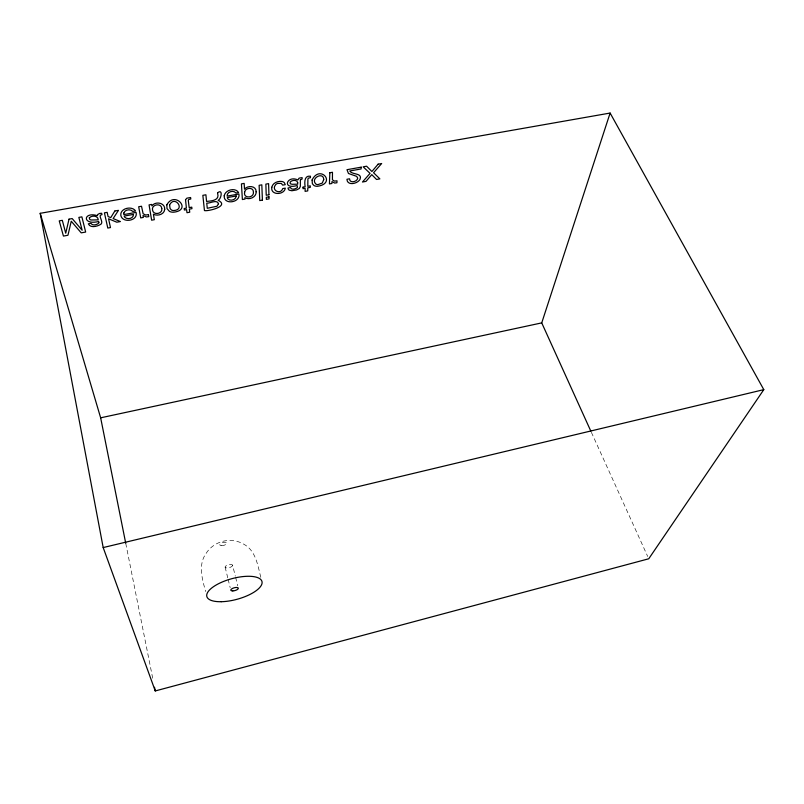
<?xml version="1.0" encoding="UTF-8"?>
<svg xmlns="http://www.w3.org/2000/svg" width="804" height="804" viewBox="0 0 804 804"><rect width="100%" height="100%" fill="white"/><g stroke="black" fill="none" stroke-linecap="round" stroke-linejoin="round"><path stroke-width="0.6" stroke-dasharray="4.02 3.01" d="M591.362 432.281L647.712 556.499M260.828 577.403C257.772 565.624 255.893 550.7 243.893 544.258C237.733 540.539 230.135 539.595 223.17 541.223C216.256 543.022 209.844 547.283 206.085 553.433C197.895 564.669 202.276 579.533 205.673 591.583M232.607 565.282A3.849 1.497 -15.1 0 1 227.16 567.966A3.849 1.497 -15.1 0 1 226.839 565.363A3.849 1.497 -15.1 0 1 232.607 565.282L235.321 576.156M235.622 577.362L237.733 585.825M225.13 567.142L227.813 578.036M228.115 579.252L230.195 587.724M125.736 543.303L153.031 679.872M221.743 545.645A3.648 1.487 -14.9 0 0 226.889 543.072A3.648 1.487 -14.9 0 0 221.412 543.082A3.648 1.487 -14.9 0 0 221.743 545.645"/><path stroke-width="1.21" d="M590.839 431.145L541.735 322.886L610.115 113.052L40.2 213.311L103.183 547.564L155.252 690.948L648.748 558.78L763.8 389.638L610.115 113.052M103.183 547.564L763.8 389.638M40.2 213.311L100.651 417.819L541.735 322.886M100.651 417.819L125.736 543.303M154.509 687.249L155.252 690.948M297.711 182.669L297.701 184.186L292.093 184.287L290.264 183.724L290.164 182.076C291.842 179.975 297.118 179.433 297.711 182.669M300.364 179.925L300.334 186.377L299.359 188.448L296.626 189.915L291.892 190.749L289.138 190.166L288.184 188.91L288.033 187.995L290.495 187.543C291.42 190.468 295.932 188.92 297.53 187.382L297.138 185.543C281.36 189.865 287.098 174.84 297.852 179.935L299.118 178.136L302.133 177.624L302.123 179.021L300.364 179.925M303.038 187.161L303.028 188.679L305.138 188.297L305.108 191.372L307.741 190.9L307.781 187.824L310.274 187.372L310.294 185.855L307.801 186.307L307.902 179.011L308.475 178.126L310.424 177.694L310.455 176.197C304.173 175.212 304.435 182.508 305.158 186.779L303.038 187.161M161.775 208.537C162.961 213.964 153.232 215.532 152.589 210.176C150.971 204.477 161.403 202.497 161.775 208.537M224.226 195.704C223.341 205.301 240.697 202.749 238.909 193.995L227.09 196.116C226.728 191.754 233.542 189.674 235.914 193.03L238.587 192.558C235.421 187.211 225.321 189.774 224.226 195.704M123.826 212.99L123.786 214.588L136.067 212.387C138.358 220.889 122.62 223.542 120.841 215.512C119.786 208.226 131.936 205.492 135.564 210.949L132.791 211.442C130.539 208.718 124.911 209.492 123.826 212.99M169.584 205.11L170.076 208.467L171.141 209.754A3.819 2.563 -12 0 0 173.815 210.527C186.015 209.723 174.398 194.578 169.584 205.11M217.562 193.241C219.994 200.497 211.432 200.99 206.568 201.392L205.894 194.789L202.849 195.332L204.457 210.578C207.653 211.542 230.245 206.296 218.135 200.296C221.241 199.281 223.21 188.448 217.753 192.679L217.562 193.241M329.851 172.739L329.429 183.925L331.891 183.483L331.972 181.573L334.645 183.041L336.916 182.769L337.007 180.81L334.434 181.101L332.434 179.815L332.474 172.277L329.851 172.739M256.164 191.764C256.496 197.211 249.15 200.417 244.908 197.613L244.989 199.08L242.386 199.543L241.431 183.885L244.165 183.402L244.496 189.201C247.572 185.211 256.285 185.563 256.164 191.764M185.523 199.724L186.397 208.125L184.186 208.517L184.387 210.035L186.588 209.643L186.98 212.708L189.734 212.206L189.362 209.14L191.955 208.678L191.774 207.161L189.171 207.623L188.277 200.347L188.769 199.452L190.799 199.01L190.618 197.513L186.88 198.166L185.523 199.724M218.517 203.713L217 206.226L207.271 208.296L206.749 203.121C209.764 203.643 217.04 199.02 218.517 203.713M244.687 191.965C242.818 198.879 254.215 198.297 253.411 192.076C253.622 186.88 245.32 187.513 244.687 191.965M89.314 217.894L89.817 219.532L90.952 219.994L98.249 219.884C98.249 215.432 91.555 215.14 89.314 217.894M133.464 214.397C133.675 218.598 127.414 219.894 124.811 217.301L124.168 216.065L133.464 214.397M271.802 187.252C270.244 195.623 284.425 195.161 285.309 188.136L282.727 188.598C280.887 194.95 270.968 190.528 275.501 184.88A3.367 2.261 -17.9 0 1 277.651 183.402L281.31 183.402L282.676 185.131L285.259 184.669L284.465 182.87A5.588 3.759 -18 0 0 282.043 181.503C277.913 180.81 272.737 182.799 271.802 187.252M361.207 167.162L361.076 168.961L349.79 170.971C351.911 174.981 362.765 172.679 360.021 179.362C357.659 183.794 347.157 186.136 346.946 179.272L349.569 178.8C349.348 183.674 357.408 181.905 357.71 178.116L356.674 176.357L348.454 173.483L346.986 169.694L361.207 167.162M98.862 222.205L98.791 223.07C96.972 224.859 92.5 226.075 90.963 223.341L88.309 223.813C90.46 228.557 97.756 226.326 101.083 224.105C103.877 221.522 97.063 214.809 101.987 214.678L101.676 213.281L99.656 213.442L97.676 214.517L97.415 215.643C82.923 211.331 82.088 225.552 98.51 221.522L98.862 222.205M312.073 180.026L312.384 183.734L313.841 185.402A6.653 4.432 -20.1 0 0 317.55 186.277C336.906 183.402 319.972 164.006 312.073 180.026M323.721 179.614L322.273 183.061L317.992 184.608A3.688 2.452 -20.1 0 1 315.65 183.814C310.334 178.036 323.7 171.352 323.721 179.614M164.709 209.452C164.247 214.497 157.403 216.387 153.413 214.236L154.318 219.693L151.634 220.185L149.062 204.899L151.654 204.437L151.896 205.884C155.333 200.95 165.282 202.618 164.709 209.452M236.225 195.985C236.115 199.905 230.245 201.593 227.753 198.829L227.281 197.593L236.225 195.985M166.83 204.829L167.011 208.588L169.443 211.362A6.904 4.633 -12 0 0 173.624 212.196C192.588 210.246 174.719 190.347 166.83 204.829M69.023 219.14L65.727 233.2L62.31 220.336L59.245 220.879L63.436 236.074L67.948 235.26L71.254 221.241L81.214 232.858L85.656 232.054L81.877 216.859L78.852 217.392L82.149 230.235L72.189 218.577L69.023 219.14M114.851 210.99L110.771 217.582L108.088 216.577L107.163 212.356L104.419 212.849L107.786 228.055L110.48 227.572L108.57 218.799L116.811 222.205L120.399 221.552L113.123 218.567L118.479 210.346L114.851 210.99M378.121 164.157L371.91 171.513L366.594 166.207L363.137 166.82L370.051 173.373L362.473 182.016L366.001 181.372L371.79 174.629L376.543 179.473L379.88 178.87L373.569 172.739L381.659 163.524L378.121 164.157M148.449 214.688L145.645 215.01L143.132 213.763L141.514 206.246L138.69 206.749L140.7 217.904L143.343 217.422L143.011 215.522L146.308 216.939L148.78 216.648L148.449 214.688M268.938 194.769L266.235 195.251L265.863 184.126L268.596 183.634L268.938 194.769M268.998 196.809L266.305 197.302L266.375 199.382L269.059 198.9L268.998 196.809M262.406 200.106L259.752 200.588L259.129 185.322L261.823 184.84L262.406 200.106M221.18 601.714A28.572 10.623 -15.3 0 0 262.094 582.237A28.572 10.623 -15.3 0 0 219.914 583.041A28.572 10.623 -15.3 0 0 221.18 601.714M232.828 590.92A3.899 1.447 -15.3 0 0 238.336 588.247A3.899 1.447 -15.3 0 0 232.527 588.407A3.899 1.447 -15.3 0 0 232.828 590.92"/></g></svg>
